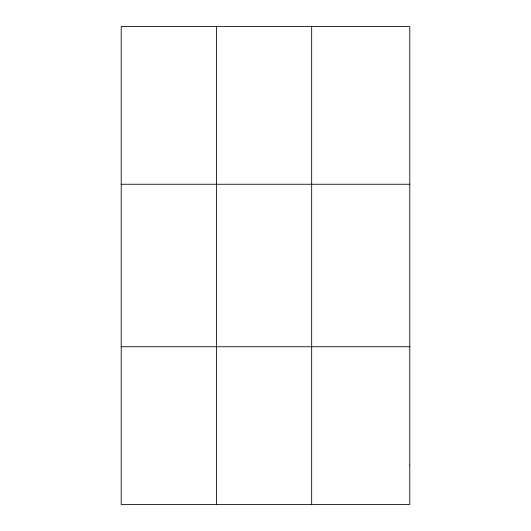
<?xml version="1.0" encoding="UTF-8"?>
<svg xmlns="http://www.w3.org/2000/svg" width="531" height="531" viewBox="0 0 531 531"><rect width="100%" height="100%" fill="white"/><g stroke="black" fill="none" stroke-linecap="round" stroke-linejoin="round"><path stroke-width="0.8" d="M216.442 26.55L216.442 504.45M311.67 26.55L311.67 504.45M121.214 184.257L409.786 184.257M121.214 346.743L409.786 346.743M409.786 465.023L409.786 504.45L121.214 504.45L121.214 26.55L409.786 26.55L409.786 465.023"/></g></svg>
